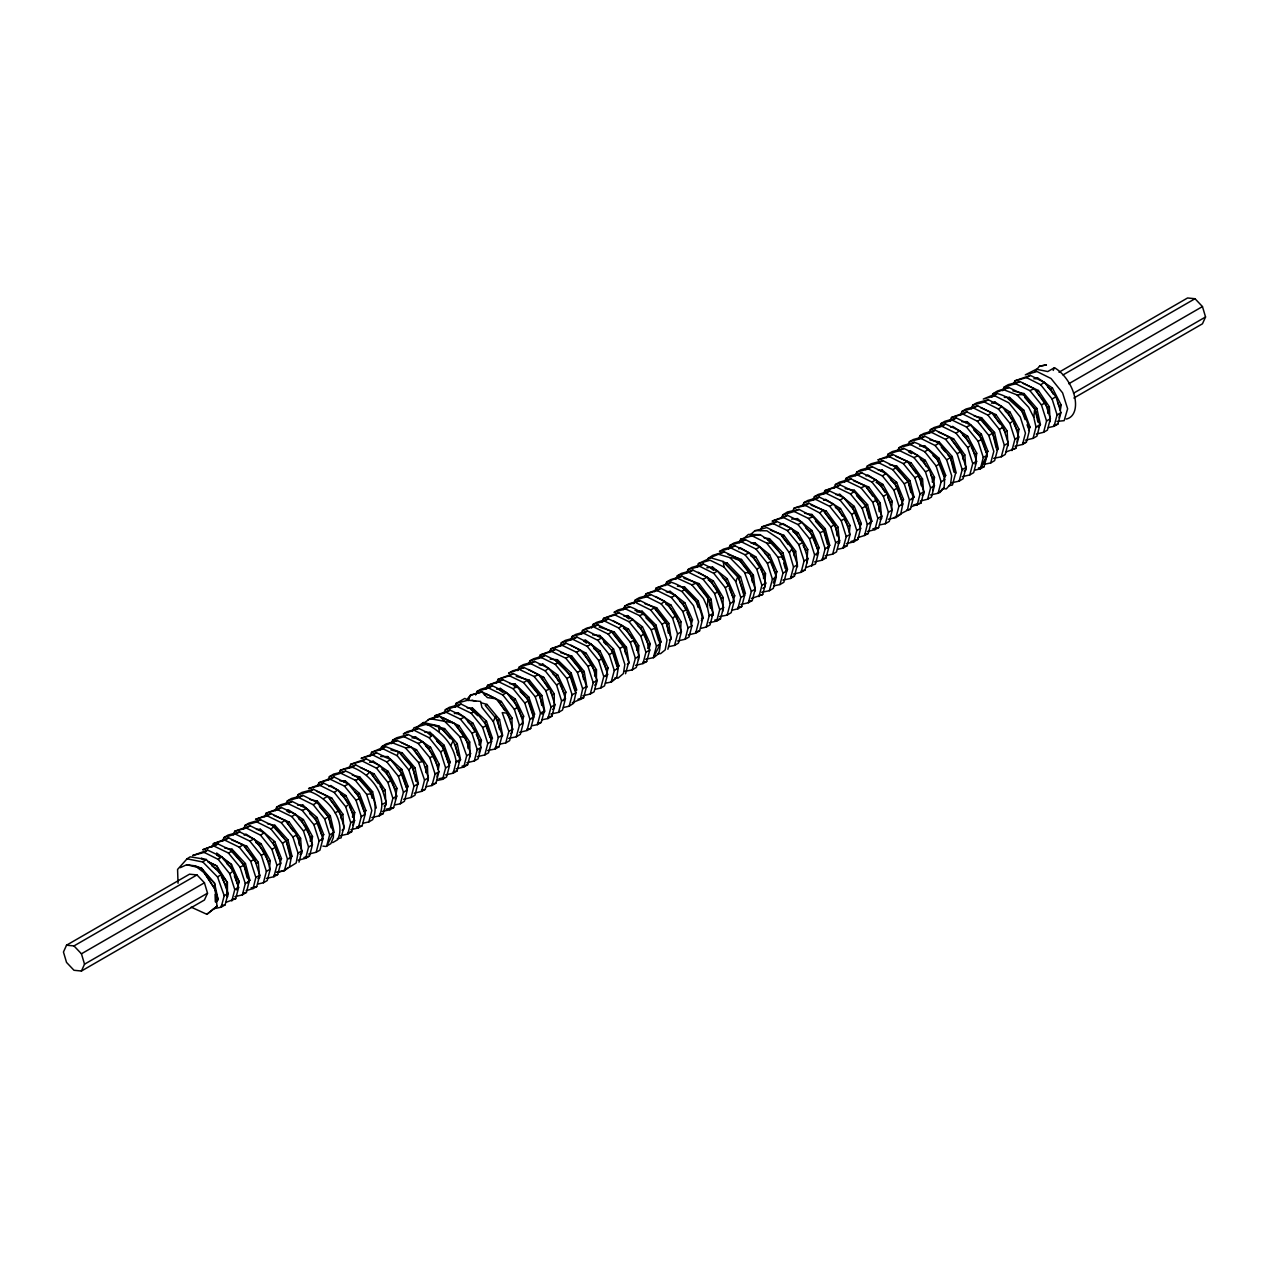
<?xml version="1.0" encoding="UTF-8"?>
<svg xmlns="http://www.w3.org/2000/svg" width="1269" height="1269" viewBox="0 0 1269 1269"><rect width="100%" height="100%" fill="white"/><g stroke="black" fill="none" stroke-linecap="round" stroke-linejoin="round"><path stroke-width="1.5" d="M594.685 676.187L594.733 670.825L584.359 654.233L586.119 653.218L596.478 669.81L596.398 684.118L594.638 685.133M636.911 650.315L636.99 646.762L633.913 641.781M638.466 659.928L638.735 645.747L628.52 629.107L613.324 620.842M680.707 630.471L680.993 621.683L670.92 604.996L655.74 596.525M722.616 611.531L723.251 597.62L713.321 580.885L698.156 572.208M700.662 628.409L706.262 627.045L709.181 615.735L707.436 607.328L707.943 597.445L696.411 583.185L682.072 576.205L670.635 579.647L666.606 582.027L665.226 585.58M763.51 578.505L763.748 574.571L760.813 569.543M738.812 548.906L740.573 547.891L755.721 556.774L765.508 573.556L764.684 587.325L762.923 588.34M806.751 563.119L807.75 549.493L798.106 532.663L782.989 523.589L779.547 524.969M849.326 533.139L849.992 525.429L840.506 508.552L825.405 499.288L823.644 500.303M891.457 508.98L892.234 501.366L882.891 484.441L867.822 474.987L866.061 476.002M269.44 868.202L270.265 860.62L261.002 843.679L245.932 834.114L244.171 835.129M1025.526 440.153L1033.077 438.36L1035.996 427.05L1033.791 417.342L1034.743 408.713L1023.242 394.516L1008.792 387.505L997.418 390.995L993.056 393.739L991.771 397.165M455.73 706.579L456.094 703.438L464.835 698.394L467.785 700.234L480.65 701.424L481.871 707.309L493.324 721.585L498.32 737.463L495.227 748.98L487.613 750.55M932.287 482.077L932.715 478.302L930.891 474.923M932.937 490.484L934.476 477.287L925.291 460.346L910.238 450.685L908.477 451.701L911.491 453.636M310.286 841.315L310.746 837.556L301.625 820.599L298.627 818.648M311.571 844.044L312.507 836.541L303.386 819.584L288.349 809.828L286.604 810.843L289.602 812.794M455.65 706.944L456.094 703.438L467.785 700.234M939.615 492.753L943.914 487.915C947.594 468.309 932.794 448.322 914.362 442.358L902.687 445.641L898.944 447.751L897.437 451.399M975.242 464.406L976.718 453.223L967.676 436.25L952.654 426.384L950.893 427.399M352.465 817.188L352.988 813.492L349.403 806.687M352.925 825.437L354.733 812.477L345.771 795.489L330.781 785.527L329.02 786.542M1017.04 442.04L1018.944 429.16L1010.061 412.155L995.07 402.099L991.47 403.145M395.262 799.391L396.975 788.398L388.171 771.393L373.197 761.241L369.58 762.257M611.357 681.976L616.734 677.392L618.162 668.287L613.101 652.314L601.474 637.926L587.452 631.026L575.793 634.389L572.049 636.499L570.558 640.131M1059.092 417.818L1059.694 414.186M1060.281 410.537L1061.185 405.081L1052.445 388.044L1037.503 377.813L1033.87 378.796M437.028 776.993L437.646 773.376M438.265 769.76L439.201 764.335L430.556 747.298L415.613 736.972L411.965 737.908M243.696 828.879L245.155 825.262L248.93 823.121L260.51 819.695L274.548 826.531L286.223 840.887L291.347 856.972L289.506 866.822L284.383 870.708L276.816 872.311M298.992 862.159L301.879 850.88L296.772 834.796L285.097 820.44L271.058 813.603L255.608 819.266L267.188 815.84L281.226 822.677L292.901 837.032L298.025 853.117L296.185 862.968L289.649 867.076M479 744.84L479.666 741.27L476.272 734.45M479.079 752.755L479.745 749.186M480.412 745.617L481.427 740.255L472.925 723.203L458.03 712.686L454.365 713.559M888.316 519.259L895.962 517.562L900.736 514.167L902.798 503.936L897.58 487.661L886.095 473.559L872.231 466.706L860.636 469.863L856.749 472.116L855.258 475.764M900.181 514.072L907.414 510.312L909.476 500.081L904.258 483.806L892.773 469.704L878.909 462.852L867.314 466.009L865.807 469.657M211.812 865.775L217.776 869.852L227.405 882.558L227.468 897.056L226.532 886.809L227.405 882.558L216.793 865.934L208.29 861.619M522.209 723.235L523.653 716.192L515.309 699.108L500.462 688.417L496.75 689.226M563.928 700.805L565.863 692.113L557.694 675.013L542.878 664.147L539.151 664.877M528.412 664.464L529.903 660.832L533.599 658.77L545.099 655.343L559.137 662.132L570.733 676.282L575.983 692.636L573.604 703.312L569.178 706.198L563.484 707.515M572.271 702.693L580.282 699.441L582.661 688.766L577.411 672.427L565.815 658.278L551.777 651.489L540.277 654.915L538.833 658.5M606.027 676.615L608.073 668.033L600.063 650.934L585.31 639.877L583.55 640.893L586.5 643.097M846.312 543.64L853.831 541.863L857.955 539.325L860.636 528.285L855.449 512.057L843.758 497.765L829.672 490.992L818.204 494.466L814.381 496.655L812.937 500.24M857.654 537.659L864.633 535.47L867.314 524.43L862.127 508.203L850.436 493.911L836.35 487.137L824.882 490.611L823.454 494.18M234.86 896.66L242.395 894.867L246.44 892.408L249.168 881.321L244.045 865.22L232.56 851.023L218.125 844.012L202.881 849.707L218.125 844.012M246.091 890.679L253.134 888.554L255.846 877.466L250.723 861.365L239.238 847.169L224.803 840.157L213.398 843.647L211.971 847.216M298.247 860.16L305.67 858.304L308.557 847.026L303.45 830.941L291.775 816.586L277.737 809.749L266.141 813.175L264.713 816.76M376.449 752.739L372.785 754.992L361.11 758.323L376.449 752.739L390.503 759.56L402.178 773.9L407.301 790.016L404.414 801.31L400.322 803.769L394.643 804.943M403.669 799.296L411.093 797.455L413.98 786.161L408.856 770.045L397.181 755.705L383.127 748.884L371.563 752.327L370.136 755.896M371.563 752.327L385.3 746.505L398.64 751.629L411.886 766.349L417.85 783.925L414.963 795.219L411.093 797.455M414.202 793.204L421.641 791.364L424.528 780.07L418.564 762.495L405.319 747.774L391.978 742.651L381.62 746.743L380.319 750.169M475.605 694.984L477.065 691.383L480.856 689.226L492.388 685.783L506.442 692.588L518.133 706.928L523.272 723.06L520.369 734.354L516.277 736.829L508.679 738.384M519.624 732.34L527.047 730.5L529.95 719.206L524.811 703.074L513.12 688.734L499.066 681.929L487.534 685.371L486.09 688.956M226.072 902.291L235.701 898.722L238.62 887.396L233.337 870.994L221.694 856.845L207.688 850.119L192.587 855.56L204.214 852.403L207.688 850.119M242.395 894.867L245.298 883.541L240.015 867.139L228.372 852.974L214.366 846.264M340.155 835.763L347.769 834.034L351.672 831.766L354.59 820.456L349.324 804.07L337.697 789.921L323.674 783.163L308.573 788.588L320.216 785.448L323.674 783.163M350.847 829.704L358.366 827.911L361.268 816.586L356.002 800.216L344.375 786.05L330.352 779.309L318.868 782.735L317.424 786.32M456.142 768.824L463.756 767.079L467.642 764.81L470.561 753.5L465.295 737.13L453.683 722.981L439.661 716.208L430.096 718.682L422.514 723.98M466.833 762.764L474.32 760.956L477.239 749.646L471.973 733.276L460.361 719.126L446.339 712.353L434.839 715.779L433.395 719.364M580.282 699.441L583.613 697.855L586.532 686.545L581.281 670.206L569.67 656.041L555.648 649.268L540.277 654.915M582.82 695.809L590.291 694L593.21 682.69L587.959 666.352L576.348 652.187L562.326 645.398L550.809 648.824L549.366 652.409M591.56 628.044L593.02 624.443L596.811 622.286L608.343 618.828L622.397 625.617L634.088 639.941L639.243 656.105L636.34 667.415L632.232 669.889L624.602 671.412M635.563 665.384L643.018 663.56L645.921 652.25L640.766 636.086L629.075 621.762L615.021 614.973L603.489 618.415L602.061 622M647.666 648.348L648.538 644.969L640.686 627.854L637.736 625.617M648.982 649.03L650.299 643.954L642.447 626.838L627.727 615.608L623.936 616.211M644.398 597.493L645.889 593.86L660.832 588.356L675.346 595.383L686.815 609.532L691.954 625.68L689.051 636.99L685.149 639.243L677.567 641.004M688.258 634.944L695.729 633.136L698.632 621.826L693.493 605.678L682.024 591.528L667.51 584.501L656.152 588.039L654.741 591.608M695.729 633.136L699.584 630.899L702.503 619.589C700.345 602.426 687.735 587.071 671.063 582.249L656.152 588.039M740.906 604.504L748.409 602.727L752.295 600.475L755.214 589.149L750.042 572.953L738.352 558.646L724.282 551.872L712.781 555.33L707.991 558.55L724.282 551.872M758.973 596.62L761.892 585.295L756.721 569.099L745.03 554.791L730.96 548.018L719.46 551.476L723.409 549.16L734.941 545.797L749.281 552.887L760.718 567.132L765.746 583.074L762.669 594.574L751.518 598.429M782.878 580.123L790.524 578.442L794.457 576.142L797.376 564.816L792.142 548.494L780.609 534.392L766.762 527.571L755.198 530.743M793.553 574.048L801.136 572.287L804.054 560.946L798.82 544.639L787.288 530.537L773.44 523.716L761.876 526.889L760.369 530.537M801.136 572.287L805.022 570.035L807.925 558.725L802.785 542.593L791.317 528.427L776.818 521.416L761.876 526.889M811.7 566.18L814.603 554.87L809.463 538.738L797.995 524.573L783.496 517.562L772.123 521.083L787.51 515.341L801.834 522.32L813.366 536.581L818.473 552.634L815.459 564.039L806.101 567.544M864.633 535.47L868.25 533.519L871.184 522.209L865.981 505.966L854.291 491.69L840.221 484.917L824.882 490.611M867.473 531.473L874.928 529.665L877.862 518.339L872.66 502.112L860.969 487.819L846.899 481.062L835.414 484.52L833.987 488.105M907.414 510.312L910.428 509.186L913.347 497.86L908.128 481.57L896.644 467.484L882.78 460.615L871.184 463.772L867.314 466.009M917.106 505.316L920.025 494.006L914.806 477.715L903.322 463.629L889.458 456.761L877.862 459.917L892.805 454.461L907.272 461.472L918.756 475.653L923.895 491.769L920.977 503.079L911.443 506.664M920.231 501.049L927.655 499.225L930.574 487.915L925.434 471.798L913.95 457.617L899.483 450.606L888.11 454.112L886.682 457.681M928.908 433.3L930.336 429.699L934.158 427.51L945.611 424.036L959.713 430.81L971.404 445.086L976.607 461.329L973.672 472.671L969.802 474.907L962.267 476.684M974.751 470.164L980.35 468.816L983.285 457.474L978.082 441.215L966.391 426.955L952.289 420.182L940.837 423.656L939.409 427.241M1006.206 451.875L1015.85 448.306L1018.769 436.996L1013.566 420.737L1002.113 406.651L988.265 399.767L976.622 402.892L972.736 405.144L971.229 408.792M1022.528 444.451L1025.447 433.126L1020.244 416.882L1008.792 402.796L994.944 395.912L983.301 399.037L996.72 393.469C1014.201 397.34 1026.986 413.488 1029.318 430.905L1026.399 442.215L1022.528 444.451L1014.994 446.244M1034.743 408.713L1039.866 424.814L1036.947 436.124L1033.077 438.36M1036.218 434.109L1043.626 432.269L1046.544 420.959L1041.421 404.859L1029.92 390.662L1015.47 383.65L1004.096 387.14L1002.669 390.725M305.67 858.304L309.493 856.131L312.428 844.789L307.193 828.483L295.503 814.254L281.385 807.496L266.141 813.175M308.684 854.069L316.171 852.276L319.106 840.935L313.871 824.628L302.181 810.383L288.063 803.642L276.658 807.116L275.23 810.701M347.769 834.034L350.736 822.677L345.707 806.751L334.223 792.475L320.216 785.448M418.691 728.406L403.288 733.958L407.238 731.658L418.691 728.406L432.539 735.1L444.182 749.249L449.48 765.667L446.529 777.025L442.58 779.34L436.837 780.562M445.593 774.899L453.207 773.17L456.158 761.812C453.604 743.031 439.582 729.913 423.418 722.537L415.835 727.835M453.207 773.17L457.078 770.933L460.012 759.576L453.223 740.636L438.868 725.995L423.418 722.537M463.756 767.079L466.691 755.721L459.901 736.781L439.661 716.208L428.161 719.634M517.8 670.619L519.275 667.002L523.225 664.686L534.709 661.45L548.557 668.192L560.168 682.325L565.451 698.711L562.5 710.053L558.566 712.369L550.905 714.019M569.178 706.198L572.129 694.857L566.846 678.471L555.235 664.337L541.387 657.596L529.903 660.832M633.77 603.663L635.246 600.047L639.211 597.715L650.727 594.511L664.591 601.284L676.155 615.417L681.405 631.756L678.471 643.097L674.537 645.413L668.811 646.651M685.149 639.243L688.084 627.901L682.833 611.547L671.269 597.429L657.405 590.656L645.889 593.86M686.513 573.191L688.004 569.575L691.748 567.449L703.391 564.071L717.429 570.955L729.056 585.342L734.132 601.332L731.198 612.657L727.137 615.1L719.507 616.639M732.245 610.151L737.876 608.803L740.81 597.477L735.734 581.488L724.107 567.1L710.069 560.216L698.426 563.595L696.982 567.18M737.876 608.803L741.731 606.582L744.665 595.24L737.971 576.443L723.219 561.485L710.799 557.821L698.426 563.595M748.409 602.727L751.343 591.386L744.649 572.589L729.897 557.63L717.477 553.966M837.556 549.318L843.171 548.081L847.153 545.718L850.087 534.376L845.011 518.355L833.368 503.983L819.33 497.115L807.703 500.509L803.943 502.635L802.468 506.252M853.831 541.863L856.765 530.521L851.705 514.5L840.046 500.129L826.008 493.26L814.381 496.655M918.439 439.312L919.898 435.695L923.658 433.554L935.269 430.159L949.307 437.012L960.966 451.383L966.058 467.42L963.123 478.762L959.126 481.141L951.607 482.775M969.802 474.907L972.736 463.566L967.644 447.529L955.985 433.157L941.947 426.305L930.336 429.699M213.509 908.794L221.171 907.192L225.121 904.86L228.087 893.487L221.234 874.452L206.149 859.446L190.191 856.829L187.035 858.827L177.581 869.439L178.041 883.272M231.799 901.006L234.765 889.632L229.721 873.691L218.22 859.399L204.214 852.403M253.134 888.554L256.735 886.619L259.717 875.229L254.593 859.129L243.093 844.932L228.658 837.921L213.398 843.647M257.734 884.049L263.413 882.764L266.395 871.375L261.271 855.274L249.771 841.077L235.336 834.066L223.947 837.556L222.519 841.125M358.366 827.911L362.157 825.754L365.139 814.365L360.031 798.28L348.515 784.068L334.112 777.056L318.868 782.735M363.172 823.184L368.835 821.9L371.817 810.51L366.709 794.426L355.193 780.213L340.79 773.202L329.385 776.676L327.957 780.261M371.817 817.522L379.368 815.808C388.457 795.711 370.675 774.074 352.354 767.285L340.33 770.22L338.982 773.44M844.599 481.95L846.058 478.35L850.071 475.97L861.683 472.782L875.705 479.777L887.221 494.069L892.266 510.027L889.283 521.416L885.318 523.748L879.576 524.938M895.962 517.562L898.944 506.172L893.899 490.199L882.383 475.923L868.361 468.927L856.749 472.116M960.57 414.995L962.029 411.378L966.058 408.999L977.669 405.842L991.676 412.837L1003.192 427.13L1008.236 443.071L1005.254 454.461L1001.304 456.777L993.643 458.379M1011.932 450.59L1014.914 439.217L1009.87 423.259L998.354 408.983L984.347 401.987L972.736 405.144M434.839 715.779L450.098 710.117L464.486 717.112L476.002 731.341L481.11 747.409L478.112 758.799L474.32 760.956M477.255 756.657L484.79 754.944L487.788 743.555L482.68 727.47L471.164 713.257L456.777 706.262L445.356 709.72L443.928 713.289M550.809 648.824L566.085 643.161L580.456 650.156L591.973 664.385L597.08 680.454L594.082 691.859L590.291 694M595.098 689.289L600.76 688.004L603.758 676.599L598.651 660.53L587.135 646.302L572.763 639.306L561.342 642.748L559.899 646.333M667.859 649.268L670.873 637.847L665.892 622.032L654.534 607.788L640.052 600.57L628.567 603.901L624.697 606.138L623.238 609.739M674.537 645.413L677.551 633.992L672.57 618.162L661.212 603.933L646.73 596.716L635.246 600.047M707.943 597.445L713.035 613.498L710.037 624.903L706.262 627.045M709.197 622.762L716.715 621.049L719.713 609.643L714.621 593.591L703.089 579.33L688.75 572.351L677.313 575.793L675.869 579.378M728.628 548.906L730.087 545.305L733.99 543.021L745.474 539.706L759.972 546.939L771.33 561.184L776.295 576.983L773.297 588.388L769.347 590.719L761.686 592.29M774.249 585.786L779.975 584.533L782.973 573.128L778.008 557.329L766.65 543.084L752.152 535.851L740.668 539.166L739.208 542.783M743.364 538.913L748.393 534.439L760.21 534.661L773.091 543.227L782.687 556.663L786.843 570.891L783.845 582.297L779.975 584.533M790.524 578.442L793.522 567.037L789.366 552.808L779.769 539.373L766.888 530.807L755.071 530.585L750.042 535.042M814.619 561.897L822.138 560.184L825.151 548.779L820.044 532.726L808.512 518.466L794.188 511.486L782.735 514.928L781.307 518.513M822.138 560.184L826.008 557.963L829.006 546.542L824.12 530.886L813.032 516.8L799.042 509.408L787.478 511.93L782.735 514.928M825.151 555.806L832.686 554.109L835.684 542.688L830.798 527.032L819.711 512.946L805.72 505.554L794.156 508.076L792.522 511.344M888.11 454.112L892.266 451.605L903.94 448.449L918.09 455.603L929.431 469.816L934.428 485.678L931.43 497.099L927.655 499.225M930.589 494.942L938.108 493.244L941.106 481.823L936.11 465.961L924.768 451.748L910.619 444.594L898.944 447.751M1004.096 387.14L1008.221 384.666L1019.895 381.509L1034.029 388.631L1045.402 402.86L1050.399 418.722L1047.385 430.143L1043.626 432.269M1048.432 427.558L1054.063 426.289L1057.077 414.868L1052.08 399.005L1040.707 384.777L1026.573 377.639L1014.899 380.811L1013.392 384.459M223.947 837.556L228.055 835.081L239.73 831.909L253.863 839.031L265.253 853.276L270.249 869.138L267.236 880.559L263.413 882.764M266.395 878.402L273.914 876.705L276.928 865.284L271.931 849.405L260.542 835.176L246.408 828.054L234.733 831.227L233.242 834.875M379.368 815.808L383.206 813.619L386.22 802.182L381.223 786.304L369.802 772.06L355.685 764.953L340.33 770.22M382.366 811.446L389.884 809.765L392.898 798.328L387.902 782.45L376.481 768.205L362.363 761.099L350.688 764.303L349.197 767.935M426.21 786.685L431.936 785.527L435.901 783.195L438.931 771.758L433.935 755.896L422.561 741.651L408.11 734.481L396.61 737.812L392.629 740.176L391.201 743.745M442.58 779.34L445.609 767.904L440.613 752.041L429.239 737.797L414.789 730.627M542.18 719.729L547.922 718.555L551.888 716.224L554.902 704.803L549.921 688.956L538.548 674.727L524.081 667.526L512.597 670.857L508.599 673.22L524.081 667.526M558.566 712.369L561.58 700.948L556.599 685.101L545.226 670.873L530.759 663.671L519.275 667.002M221.171 907.192L224.216 895.724L217.57 877.006L202.866 862.016L187.035 858.827M276.658 807.116L280.639 804.784L292.14 801.437L306.559 808.591L317.964 822.82L322.96 838.714L319.931 850.167L316.171 852.276M287.317 800.929L298.818 797.582L313.237 804.736L324.642 818.965L329.639 834.859L326.609 846.312L333.509 832.623L328.481 816.697L316.996 802.42L302.99 795.393L291.347 798.534L287.317 800.929L285.858 804.53M794.156 508.076L808.956 503.222L823.026 510.233L834.542 524.573L839.555 540.467L836.493 551.936L832.686 554.109M843.171 548.081L846.233 536.613L841.22 520.718L829.704 506.379L815.634 499.367L803.943 502.635M1001.304 456.777L1004.366 445.308L999.353 429.398L987.932 415.153L973.545 408.031L962.029 411.378M273.914 876.705L277.705 874.563L280.798 863.063L275.77 847.137L264.19 832.765L250.152 825.802L234.733 831.227M284.383 870.708L287.476 859.192L282.448 843.282L270.868 828.911L256.83 821.947L245.155 825.262M769.347 590.719L772.424 579.219L767.396 563.277L755.959 549.033L741.619 541.942L730.087 545.305M874.928 529.665L878.64 527.603L881.717 516.118L876.689 500.192L865.268 485.948L850.912 478.841L839.38 482.204L835.414 484.52M885.318 523.748L888.395 512.264L883.367 496.338L871.946 482.093L857.59 474.987L846.058 478.35M959.126 481.141L962.203 469.657L957.175 453.747L945.643 439.407L931.589 432.412L919.898 435.695M1054.063 426.289L1057.854 424.147L1060.947 412.647L1055.919 396.721L1044.355 382.366L1030.317 375.402L1014.899 380.811M389.884 809.765L393.644 807.623L396.769 796.107L391.724 780.165L380.145 765.794L366.106 758.846L350.688 764.303M400.322 803.769L403.447 792.253L398.403 776.311L386.823 761.939L372.785 754.992M445.356 709.72L449.416 707.293L461.107 704.089L475.193 711.163L486.646 725.44L491.642 741.318L488.549 752.834L484.79 754.944M495.227 748.98L499.082 746.759L502.191 735.243L495.529 716.493L493.324 721.585M505.76 742.904L508.869 731.372L502.207 712.639L507.695 713.194L512.739 729.152L509.599 740.684L505.76 742.904L500.049 744.078M516.277 736.829L519.418 725.297L514.373 709.339L502.762 694.968L488.724 688.036L477.065 691.383M527.047 730.5L530.696 728.501L533.821 716.969L528.554 700.599L516.88 686.402L502.73 679.661L487.534 685.371M531.648 725.805L537.374 724.647L540.499 713.115L535.232 696.744L523.558 682.548L509.408 675.806L498.051 679.312L496.623 682.881M537.374 724.647L541.244 722.41L544.353 710.894L539.087 694.508L527.412 680.327L513.279 673.585L498.051 679.312M547.922 718.555L551.032 707.039L545.765 690.653L534.09 676.472L519.957 669.731M561.342 642.748L565.371 640.369L577.062 637.133L591.132 644.192L602.616 658.484L607.613 674.362L604.504 685.894L600.76 688.004M605.472 683.214L611.182 682.04L614.291 670.508L609.294 654.63L597.826 640.337L583.74 633.279L572.049 636.499M643.018 663.56L646.682 661.546L649.791 650.029L644.493 633.612L632.834 619.446L618.669 612.705L603.489 618.415M645.699 659.245L653.361 657.675L656.47 646.159L651.171 629.757L639.513 615.592L625.347 608.85L614.022 612.356L618.019 609.992L629.503 606.661C647.491 612.53 665.591 634.072 658.5 653.773L653.9 657.516M716.715 621.049L720.459 618.955L723.584 607.423L718.571 591.528L707.087 577.205L693.017 570.178L681.326 573.429L677.313 575.793M727.137 615.1L730.262 603.552L725.249 587.674L713.765 573.35L699.695 566.323L688.004 569.575M421.641 791.364L425.258 789.381L428.399 777.849L423.132 761.495L411.457 747.282L397.324 740.541L385.95 744.031L381.62 746.743M431.936 785.527L435.077 773.979L429.81 757.641L418.136 743.428L404.018 736.686L392.629 740.176M625.554 673.744L628.694 662.196L623.65 646.222L612.023 631.851L597.985 624.935L586.341 628.298L582.471 630.534L581.028 634.135M632.232 669.889L635.372 658.341L630.328 642.368L618.701 627.996L604.663 621.08L593.02 624.443M691.113 624.871L692.509 619.875L684.816 602.759L670.159 591.354L666.336 591.893M236.795 890.013L239.191 881.685L231.466 864.459L216.698 853.038L216.904 854.83L219.743 857.336M983.285 457.474L987.139 455.254L980.35 468.816L983.998 466.802L987.139 455.254L982.127 439.328L970.706 425.099L956.334 417.977L944.818 421.324L940.837 423.656M985.045 464.121L990.677 462.947L993.817 451.399L988.805 435.473L977.384 421.245L963.012 414.122L951.496 417.469L950.037 421.07M732.768 602.363L734.703 595.796L727.185 578.68L712.575 567.1L706.817 567.798M773.344 583.026L776.914 571.7L769.553 554.601L755.007 542.846L751.137 543.243M816.617 555.061L819.108 547.621L811.922 530.521L797.424 518.593L791.586 519.1M860.001 527.19L861.318 523.542L854.291 506.442L839.856 494.355L835.938 494.609M397.181 755.705L398.64 751.629M901.466 504.84L903.512 499.447L896.66 482.363L882.272 470.101L878.338 470.307M280.116 862.254L281.512 858.685L274.738 841.617L260.399 829.276L256.449 829.434M944.279 478.889L945.691 475.352L939.012 458.283L924.704 445.863L919.502 446.038M468.198 700.647L470.387 695.238L482.046 691.891L496.084 698.822L507.695 713.194M907.89 445.387L909.365 441.771L913.22 439.55L924.911 436.266L938.965 443.262L950.497 457.601L955.525 473.511L952.448 484.996L948.689 485.805M412.425 731.436L413.916 727.803L425.369 724.551L438.868 725.995L439.217 731.245M454.603 707.071L456.094 703.438M296.518 798.328L298.025 794.68L301.895 792.443L313.538 789.302L327.545 796.329L339.029 810.605L344.058 826.531L341.091 837.889L337.284 838.761M321.533 839.856L323.706 834.59L317.107 817.537L302.831 805.038L297.612 805.165M986.41 454.73L987.885 451.256L981.381 434.204L967.137 421.641L961.902 421.72M364.377 813.952L365.884 810.51L359.46 793.458L345.247 780.8L339.997 780.847M735.734 581.488L737.971 576.443M1053.207 370.437L1054.444 367.693A29.822 17.211 60 0 1 1074.621 396.626A29.822 17.211 60 0 1 1066.166 419.056M1028.54 430.588L1030.063 427.161L1023.734 410.141L1009.553 397.403L1004.302 397.403M66.543 945.199L63.45 952.02L66.543 962.425L73.983 970.277L81.438 971.023L204.436 900.007L207.529 893.186L204.436 882.796L196.981 874.928L189.525 874.182L66.543 945.199L73.983 945.928L196.981 874.928M81.438 971.023L84.531 964.186L207.529 893.186M1058.996 372.214L1187.562 297.977L1195.017 298.723L1202.457 306.575L1205.55 316.98L1202.457 323.801L1073.891 398.022M406.508 789.794L408.063 786.415L401.813 769.395L387.68 756.578L380.637 756.514M448.639 765.635L450.241 762.304L444.166 745.315L430.096 732.356L424.798 732.213M450.86 745.395L453.223 740.636M653.361 657.675L660.324 643.938L656.47 646.159M490.754 741.461L492.42 738.209L486.519 721.252L472.528 708.134L467.198 707.912M980.35 468.816L987.187 455.825M532.012 718.888L534.598 714.114L528.872 697.173L514.96 683.912L509.599 683.594M617.115 668.953L618.939 665.908L613.562 649.046L599.809 635.483L592.607 634.833M659.214 644.795L661.101 641.797L655.899 624.982L642.225 611.277L634.992 610.5M789.366 552.808L792.142 548.494M216.301 902.322L218.109 899.594L214.556 883.208L201.66 868.282L195.172 865.87L186.67 864.712L180.325 867.663M701.329 620.604L703.264 617.686L698.236 600.919L684.657 587.087L677.392 586.183M994.944 395.912L996.72 393.469M827.642 548.065L829.736 545.337L825.247 528.729L811.938 514.484L804.594 513.247M247.725 882.938L249.882 880.258L245.44 863.554L232.053 849.231L230.942 850.658L243.981 865.125L247.185 877.91M466.802 699.79L470.387 695.238L482.046 691.891L487.328 697.569L496.084 698.822M869.741 523.875L871.882 521.226L867.568 504.665L854.354 490.294L845.138 488.597M408.856 770.045L411.886 766.349M466.77 700.202L471.513 694.54M911.84 499.685L914.029 497.099L909.905 480.602L896.786 466.12L889.379 464.628M1034.965 371.484L1039.533 366.218L1046.37 364.901L1039.533 366.218M289.792 858.875L292.013 856.321L287.968 839.856L274.897 825.31L267.489 823.771M383.127 748.884L385.3 746.505M243.981 865.125L245.44 863.554M1038.105 427.098L1040.453 424.718L1036.868 408.412L1024.051 393.564L1012.868 390.836M366.741 774.978L369.802 772.06M458.141 762.082L460.552 759.814L457.237 743.618L444.578 728.596L435.235 726.09M938.108 493.244L943.914 487.915M682.024 591.528L685.133 588.673M186.67 864.712L201.66 868.282L215.064 889.283L217.031 906.209L206.879 914.314L191.159 907.145M541.8 714.082L544.813 711.528L541.863 695.507L529.427 680.263L516.261 676.361M611.182 682.04L616.734 677.392M429.239 737.797L432.539 735.1M819.711 512.946L823.026 510.233M545.226 670.873L548.557 668.192M206.879 914.314L217.031 906.209M202.866 862.016L206.149 859.446M440.613 752.041L444.182 749.249M661.212 603.933L664.591 601.284M556.599 685.101L560.168 682.325M672.57 618.162L676.155 615.417M229.721 873.691L233.337 870.994M345.707 806.751L349.324 804.07M218.22 859.399L221.694 856.845M334.223 792.475L337.697 789.921M248.089 881.558L249.882 880.258M805.72 505.554L808.956 503.222M217.57 877.006L221.234 874.452M352.354 767.285L355.685 764.953M893.899 490.199L897.58 487.661M889.458 456.761L892.805 454.461M1009.87 423.259L1013.566 420.737M773.44 523.716L776.818 521.416M657.405 590.656L660.832 588.356M524.811 703.074L528.554 700.599M640.766 636.086L644.493 633.612M260.542 835.176L264.19 832.765M303.45 830.941L307.193 828.483M924.768 451.748L928.416 449.353M1040.707 384.777L1044.355 382.366M830.798 527.032L834.542 524.573M376.481 768.205L380.145 765.794M597.826 640.337L601.474 637.926M713.765 573.35L717.429 570.955M829.704 506.379L833.368 503.983M945.643 439.407L949.307 437.012M967.644 447.529L971.404 445.086M851.705 514.5L855.449 512.057M270.868 828.911L274.548 826.531M386.823 761.939L390.503 759.56M630.328 642.368L634.088 639.941M502.762 694.968L506.442 692.588M618.701 627.996L622.397 625.617M514.373 709.339L518.133 706.928M667.51 584.501L671.063 582.249M398.403 776.311L402.178 773.9M840.046 500.129L843.758 497.765M882.383 475.923L886.095 473.559M282.448 843.282L286.223 840.887M955.985 433.157L959.713 430.81M287.873 867.853L282.971 870.931L276.531 872.342M291.775 816.586L295.503 814.254M957.175 453.747L960.966 451.383M987.932 415.153L991.676 412.837M998.354 408.983L1002.113 406.651M499.066 681.929L502.73 679.661M615.021 614.973L618.669 612.705M313.237 804.736L316.996 802.42M513.12 688.734L516.88 686.402M841.22 520.718L845.011 518.355M277.737 809.749L281.385 807.496M488.724 688.036L492.388 685.783M604.663 621.08L608.343 618.828M826.008 493.26L829.672 490.992M941.947 426.305L945.611 424.036M629.075 621.762L632.834 619.446M871.946 482.093L875.705 479.777M256.83 821.947L260.51 819.695M725.249 587.674L729.056 585.342M329.385 776.676L333.652 774.074L345.676 771.14C363.997 777.929 381.779 799.565 372.689 819.663L368.835 821.9M815.634 499.367L819.33 497.115M931.589 432.412L935.269 430.159M699.695 566.323L703.391 564.071M609.294 654.63L613.101 652.314M541.387 657.596L545.099 655.343M583.74 633.279L587.452 631.026M362.363 761.099L366.106 758.846M246.408 828.054L250.152 825.802M1026.573 377.639L1030.317 375.402M330.352 779.309L334.112 777.056M446.339 712.353L450.098 710.117M562.326 645.398L566.085 643.161M910.619 444.594L914.362 442.358M387.902 782.45L391.724 780.165M271.931 849.405L275.77 847.137M324.642 818.965L330.289 815.793L317.313 801.12L309.89 799.47M883.367 496.338L887.221 494.069M999.353 429.398L1003.192 427.13M1052.08 399.005L1055.919 396.721M936.11 465.961L939.964 463.693M797.995 524.573L801.834 522.32M332.7 842.616L337.554 839.761C346.818 820.409 327.545 797.455 309.668 791.539L298.025 794.68M990.677 462.947L994.626 460.631L997.688 449.163L992.675 433.252L981.254 419.008L966.867 411.886L951.496 417.469M741.619 541.942L745.474 539.706M224.803 840.157L228.658 837.921M267.188 815.84L271.058 813.603M509.408 675.806L513.279 673.585M551.777 651.489L555.648 649.268M624.697 606.138L640.052 600.57M836.35 487.137L840.221 484.917M878.909 462.852L882.78 460.615M582.471 630.534L597.985 624.935M909.365 441.771L921.04 438.503L924.911 436.266M963.012 414.122L966.867 411.886M309.668 791.539L313.538 789.302M484.33 694.841L486.09 693.826L501.318 701.471L511.946 717.937L512.232 732.483L510.471 733.498M781.228 524.605L782.989 523.589M1054.444 367.693L1047.766 371.563L1036.329 369.247L1025.32 374.847L1036.995 371.547L1051.033 378.511L1062.597 392.867L1067.626 408.792L1064.152 420.658L1057.029 421.387M371.436 762.257L373.197 761.241M993.326 403.114L995.07 402.099M1035.742 378.828L1037.503 377.813M413.853 737.987L415.613 736.972M456.285 713.701L458.03 712.686M500.462 688.417L498.701 689.432L503.158 692.636M541.117 665.146L542.878 664.147M627.727 615.608L625.966 616.623L628.916 618.875M668.398 592.369L670.159 591.354M712.575 567.1L710.814 568.115L713.749 570.431M753.247 543.862L755.007 542.846M795.679 519.608L797.424 518.593M838.095 495.37L839.856 494.355M880.527 471.116L882.272 470.101M258.638 830.291L260.399 829.276M922.944 446.878L924.704 445.863M301.07 806.053L302.831 805.038M343.487 781.815L345.247 780.8M965.376 422.656L967.137 421.641M385.919 757.593L387.68 756.578M1009.553 397.403L1007.808 398.418L1021.973 411.156L1025.146 419.674M430.096 732.356L428.351 733.371L431.159 735.957M472.528 708.134L470.767 709.149L477.763 715.7M514.96 683.912L513.199 684.927L515.975 687.576M557.377 659.706L555.616 660.721L569.464 674.125L575.016 691.018L576.776 690.003L571.209 673.109L557.377 659.706L550.207 659.166M598.048 636.499L599.809 635.483M642.225 611.277L640.48 612.293L636.864 611.912M684.657 587.087L682.896 588.102L696.475 601.934L698.156 607.518M727.089 562.881L725.329 563.896L738.812 577.871L743.666 594.59L745.426 593.575L740.573 576.856L727.089 562.881L723.441 562.373M785.828 570.479L787.573 569.464L782.91 552.792L769.506 538.691L767.745 539.69L781.149 553.807L782.703 559.359M810.177 515.5L811.938 514.484M852.594 491.309L854.354 490.294M274.897 825.31L273.136 826.325L286.207 840.871L290.252 857.336L292.013 856.321M895.026 467.135L896.786 466.12M315.569 802.135L317.313 801.12M937.442 442.944L939.203 441.929L952.226 456.539L956.176 472.972M376.29 808.067L372.61 791.729L359.746 776.945L357.985 777.96L370.849 792.744L372.087 798.201M996.562 449.861L998.306 448.845L994.547 432.475L981.619 417.755L979.874 418.77L992.786 433.49L996.133 448.052M281.226 822.677L285.097 820.44M416.66 784.956L418.421 783.941L414.931 767.682L402.162 752.771L400.401 753.786L413.171 768.697L415.883 781.339M523.558 682.548L527.412 680.327M565.815 658.278L569.67 656.041M850.436 493.911L854.291 491.69M1022.291 394.58L1024.051 393.564M239.238 847.169L243.093 844.932M439.09 728.612L442.833 729.612L444.578 728.596M594.13 627.172L608.152 634.072L612.023 631.851M977.384 421.245L981.254 419.008M500.922 736.686L502.683 735.671L499.558 719.555L487.01 704.438L485.25 705.437L497.797 720.57L499.542 729.532M636.181 602.807L650.664 610.008L654.534 607.788M921.04 438.503L935.094 445.498L938.965 443.262M323.674 798.55L327.545 796.329M529.427 680.263L527.666 681.279L540.102 696.522L541.752 705.421M586.944 687.401L584.168 671.444L571.843 656.105L570.082 657.12L582.423 672.459L583.645 679.549M627.298 664.258L629.059 663.243L626.474 647.38L614.259 631.946L612.499 632.961L624.713 648.396L625.585 653.694M669.413 640.115L671.174 639.1L668.779 623.333L656.676 607.788L654.915 608.803L667.018 624.348L668.351 633.104M711.528 615.973L713.289 614.957L711.084 599.269L699.092 583.629L697.331 584.644L709.323 600.285L710.434 608.121M734.703 558.63L739.748 560.486L741.508 559.486L753.374 575.206L755.404 590.799M797.519 566.64L795.663 551.158L783.925 535.328L782.164 536.343L788.033 544.258M837.857 543.497L839.618 542.482L837.952 527.095L826.341 511.185L824.58 512.2L835.034 526.524M879.972 519.338L881.717 518.323L880.242 503.032L868.757 487.042L866.997 488.057L872.739 496.052M1063.01 374.926L1195.017 298.723M246.868 846.264L245.107 847.28L256.544 863.301L258.289 862.301L246.868 846.264L231.656 839.904M922.071 495.18L923.816 494.164L922.531 478.984L911.158 462.899L909.413 463.915L916.234 473.559M300.023 854.386L301.784 853.371L300.579 838.238L289.269 822.122L287.524 823.137L293.171 831.195M964.17 471.005L965.915 469.99L964.821 454.921L953.574 438.773L951.813 439.788L961.934 454.318M342.122 830.212L343.867 829.196L342.852 814.175L331.685 797.979L329.924 798.994L341.107 815.19L341.361 818.949M384.206 806.037L385.966 805.022L385.142 790.111L374.101 773.852L372.34 774.867L377.861 783.005M1008.014 445.816L1007.094 430.857L995.991 414.63L994.23 415.645L999.782 423.767M428.065 780.847L427.415 766.064L416.502 749.725L414.741 750.74L421.292 760.543M1050.113 421.657L1049.368 406.794L1038.391 390.503L1036.63 391.518L1047.607 407.809L1047.893 413.377M470.149 756.673L469.689 742L458.902 725.598L457.157 726.614L467.928 743.015L468.102 748.52M501.318 701.471L499.558 702.487L504.872 710.719M552.554 709.323L554.315 708.308L554.22 693.873L543.719 677.345L541.958 678.36L548.256 688.274M623.38 628.282L626.759 630.122L628.52 629.107M665.797 604.123L669.16 606.011L670.92 604.996M708.197 579.965L711.56 581.9L713.321 580.885M750.598 555.806L753.96 557.789L755.721 556.774M792.998 531.663L796.361 533.678L798.106 532.663M835.399 507.505L838.746 509.567L840.506 508.552M876.118 482.299L881.146 485.456L882.891 484.441M255.894 842.568L259.241 844.694L261.002 843.679M301.625 820.599L303.386 819.584M920.517 459.426L923.531 461.361L925.291 460.346M341.012 794.505L344.026 796.504L345.771 795.489M962.917 435.283L965.915 437.266L967.676 436.25M1005.318 411.156L1008.316 413.155L1010.061 412.155M381.921 769.363L386.41 772.409L388.171 771.393M1047.702 387.013L1050.7 389.06L1052.445 388.044M425.797 746.235L428.795 748.313L430.556 747.298M468.198 722.109L471.18 724.218L472.925 723.203M510.582 697.982L513.548 700.123L515.309 699.108M552.967 673.855L555.933 676.028L557.694 675.013M593.876 648.633L598.318 651.949L600.063 650.934M640.686 627.854L642.447 626.838M680.121 601.49L683.055 603.774L684.816 602.759M722.505 577.379L725.424 579.695L727.185 578.68M764.89 553.252L767.808 555.616L769.553 554.601M805.815 527.952L810.161 531.537L811.922 530.521M849.643 505.03L852.53 507.457L854.291 506.442M274.738 841.617L272.978 842.616L274.342 846.042M896.66 482.363L894.899 483.378L890.584 479.698M309.636 813.556L315.346 818.553L317.107 817.537M932.969 455.571L937.252 459.299L939.012 458.283M73.983 945.928L81.438 953.796L204.436 882.796M973.926 430.191L979.62 435.219L981.381 434.204M1068.752 383.777L1202.457 306.575M354.86 791.951L357.699 794.473L359.46 793.458M1021.973 411.156L1023.734 410.141M397.229 767.84L400.052 770.41L401.813 769.395M436.79 741.144L442.405 746.331L444.166 745.315M486.519 721.252L484.758 722.267L490.072 737.527M520.147 691.557L527.111 698.188L528.872 697.173M569.464 674.125L571.209 673.109M613.562 649.046L611.801 650.061L617.178 666.923L618.939 665.908M645.937 617.781L654.138 625.998L655.899 624.982M696.475 601.934L698.236 600.919M738.812 577.871L740.573 576.856M781.149 553.807L782.91 552.792M827.483 544.512L823.486 529.744L825.247 528.729M535.232 696.744L539.087 694.508M869.17 518.561L865.807 505.681L867.568 504.665M904.258 483.806L909.905 480.602M286.207 840.871L287.968 839.856M292.901 837.032L296.772 834.796M577.411 672.427L581.281 670.206M250.723 861.365L254.593 859.129M614.878 677.932L618.035 678.122L623.412 673.538L624.84 664.433L619.78 648.459L623.65 646.222M862.127 508.203L865.981 505.966M952.226 456.539L946.642 459.838L951.655 475.732L950.592 484.06L946.293 488.898L942.344 488.628M988.805 435.473L992.675 433.252M335.159 812.842L339.029 810.605M657.453 653.598L660.578 653.662L665.178 649.918L667.002 640.084L662.037 624.253L665.892 622.032M992.786 433.49L994.547 432.475M370.849 792.744L372.61 791.729M413.171 768.697L414.931 767.682M1037.899 422.117L1035.107 409.427L1036.868 408.412M457.237 743.618L455.492 744.633L457.697 755.42M497.797 720.57L499.558 719.555M540.102 696.522L541.863 695.507M582.423 672.459L584.168 671.444M624.713 648.396L626.474 647.38M667.018 624.348L668.779 623.333M709.323 600.285L711.084 599.269M752.374 582.074L751.613 576.221L753.374 575.206M794.378 556.044L793.918 552.174L795.663 551.158M837.952 527.095L836.208 528.11L837.032 535.804M879.227 511.693L878.497 504.047L880.242 503.032M921.262 485.678L920.771 479.999L922.531 478.984M299.278 844.916L298.818 839.253L300.579 838.238M341.107 815.19L342.852 814.175M964.821 454.921L963.06 455.936L963.33 459.695M385.142 790.111L383.381 791.126L380.065 786.257M1007.094 430.857L1005.334 431.872L1002.002 427.003M427.415 766.064L425.654 767.079L425.892 772.615M1047.607 407.809L1049.368 406.794M1073.558 393.184L1205.55 316.98M467.928 743.015L469.689 742M511.946 717.937L510.201 718.952L506.997 714.019M554.22 693.873L552.459 694.889L550.365 691.589M594.733 670.825L596.478 669.81M636.99 646.762L638.735 645.747M680.993 621.683L679.248 622.698L669.16 606.011M723.251 597.62L721.49 598.635L711.56 581.9M763.748 574.571L765.508 573.556M807.75 549.493L805.989 550.508L803.103 545.464M849.992 525.429L848.247 526.445L844.44 519.687M892.234 501.366L890.489 502.381L887.681 497.305M270.265 860.62L268.505 861.635L259.241 844.694M310.746 837.556L312.507 836.541M932.715 478.302L934.476 477.287M352.988 813.492L354.733 812.477M976.718 453.223L974.957 454.239L971.34 447.449M396.975 788.398L395.214 789.413L386.41 772.409M1018.944 429.16L1017.199 430.175L1013.645 423.37M439.201 764.335L437.44 765.35L428.795 748.313M1061.185 405.081L1059.425 406.096L1057.68 402.685M479.666 741.27L481.427 740.255M523.653 716.192L521.892 717.207L513.548 700.123M565.863 692.113L564.102 693.128L560.026 684.578M608.073 668.033L606.328 669.049L598.318 651.949M648.538 644.969L650.299 643.954M692.509 619.875L690.748 620.89L686.91 612.324M734.703 595.796L732.959 596.811L729.199 588.245M776.914 571.7L775.153 572.716L770.743 562.453M819.108 547.621L817.363 548.636L810.161 531.537M861.318 523.542L859.557 524.541L852.53 507.457M903.512 499.447L901.751 500.462L895.581 485.075M281.512 858.685L279.751 859.7L275.69 849.453M945.691 475.352L943.946 476.367L937.252 459.299M323.706 834.59L321.945 835.605L315.346 818.553M987.885 451.256L986.124 452.272L979.62 435.219M365.884 810.51L364.124 811.51L357.699 794.473M1030.063 427.161L1028.318 428.176L1027.049 424.782M408.063 786.415L406.318 787.414L400.052 770.41M450.241 762.304L448.496 763.319L442.405 746.331M490.675 739.224L492.42 738.209M534.598 714.114L532.837 715.129L527.111 698.188M659.341 642.812L661.101 641.797M701.503 618.701L703.264 617.686M827.975 546.352L829.736 545.337M870.122 522.241L871.882 521.226M912.268 498.114L914.029 497.099M224.216 895.724L228.087 893.487M234.765 889.632L238.62 887.396M245.298 883.541L249.168 881.321M255.846 877.466L259.717 875.229M266.395 871.375L270.249 869.138M276.928 865.284L280.798 863.063M287.476 859.192L291.347 856.972M298.025 853.117L301.879 850.88M308.557 847.026L312.428 844.789M319.106 840.935L322.96 838.714M329.639 834.859L333.509 832.623L333.35 837.524L330.876 843.615L326.022 846.471L322.881 846.106M350.736 822.677L354.59 820.456M361.268 816.586L365.139 814.365M382.366 804.419L386.22 802.182M392.898 798.328L396.769 796.107M403.447 792.253L407.301 790.016M413.98 786.161L417.85 783.925M424.528 780.07L428.399 777.849M435.077 773.979L438.931 771.758M445.609 767.904L449.48 765.667M456.158 761.812L460.012 759.576M466.691 755.721L470.561 753.5M477.239 749.646L481.11 747.409M487.788 743.555L491.642 741.318M498.32 737.463L502.191 735.243M508.869 731.372L512.739 729.152M519.418 725.297L523.272 723.06M529.95 719.206L533.821 716.969M540.499 713.115L544.353 710.894M551.032 707.039L554.902 704.803M561.58 700.948L565.451 698.711M572.129 694.857L575.983 692.636M582.661 688.766L586.532 686.545M593.21 682.69L597.08 680.454M603.758 676.599L607.613 674.362M614.291 670.508L618.162 668.287M635.372 658.341L639.243 656.105M645.921 652.25L649.791 650.029M677.551 633.992L681.405 631.756M688.084 627.901L691.954 625.68M709.181 615.735L713.035 613.498M719.713 609.643L723.584 607.423M730.262 603.552L734.132 601.332M740.81 597.477L744.665 595.24M751.343 591.386L755.214 589.149M761.892 585.295L765.746 583.074M772.424 579.219L776.295 576.983M782.973 573.128L786.843 570.891M793.522 567.037L797.376 564.816M804.054 560.946L807.925 558.725M814.603 554.87L818.473 552.634M825.151 548.779L829.006 546.542M835.684 542.688L839.555 540.467M846.233 536.613L850.087 534.376M856.765 530.521L860.636 528.285M867.314 524.43L871.184 522.209M877.862 518.339L881.717 516.118M888.395 512.264L892.266 510.027M898.944 506.172L902.798 503.936M909.476 500.081L913.347 497.86M920.025 494.006L923.895 491.769M930.574 487.915L934.428 485.678M941.106 481.823L944.977 479.603M962.203 469.657L966.058 467.42M972.736 463.566L976.607 461.329M1004.366 445.308L1008.236 443.071M1014.914 439.217L1018.769 436.996M1035.996 427.05L1039.866 424.814M1046.544 420.959L1050.399 418.722M1057.077 414.868L1060.947 412.647M1038.692 425.734L1040.453 424.718M458.807 760.829L460.552 759.814M257.924 878.545L259.685 877.529L258.289 862.301M892.773 469.704L896.644 467.484M868.361 468.927L872.231 466.706M555.235 664.337L559.137 662.132M984.347 401.987L988.265 399.767M530.759 663.671L534.709 661.45M566.846 678.471L570.733 676.282M730.96 548.018L734.941 545.797M846.899 481.062L850.912 478.841M783.496 517.562L787.51 515.341M646.73 596.716L650.727 594.511M809.463 538.738L813.366 536.581M952.289 420.182L956.334 417.977M903.322 463.629L907.272 461.472M288.063 803.642L292.14 801.437M857.59 474.987L861.683 472.782M404.018 736.686L408.11 734.481M973.545 408.031L977.669 405.842M703.089 579.33L707.087 577.205M767.396 563.277L771.33 561.184M625.347 608.85L629.503 606.661M298.818 797.582L302.99 795.393M587.135 646.302L591.132 644.192M787.288 530.537L791.317 528.427M914.806 477.715L918.756 475.653M755.959 549.033L759.972 546.939M714.621 593.591L718.571 591.528M893.503 517.926L900.736 514.167M471.164 713.257L475.193 711.163M598.651 660.53L602.616 658.484M798.82 544.639L802.785 542.593M482.68 727.47L486.646 725.44M688.75 572.351L693.017 570.178M572.763 639.306L577.062 637.133M682.833 611.547L686.815 609.532M671.269 597.429L675.346 595.383M261.271 855.274L265.253 853.276M666.606 582.027L682.072 576.205M1041.421 404.859L1045.402 402.86M456.777 706.262L461.107 704.089M249.771 841.077L253.863 839.031M576.348 652.187L580.456 650.156M1029.92 390.662L1034.029 388.631M925.434 471.798L929.431 469.816M756.721 569.099L760.718 567.132M235.336 834.066L239.73 831.909M460.361 719.126L464.486 717.112M1015.47 383.65L1019.895 381.509M587.959 666.352L591.973 664.385M913.95 457.617L918.09 455.603M471.973 733.276L476.002 731.341M899.483 450.606L903.94 448.449M344.375 786.05L348.515 784.068M872.66 502.112L876.689 500.192M356.002 800.216L360.031 798.28M240.015 867.139L244.045 865.22M228.372 852.974L232.56 851.023M978.082 441.215L982.127 439.328M820.044 532.726L824.12 530.886M745.03 554.791L749.281 552.887M313.871 824.628L317.964 822.82M860.969 487.819L865.268 485.948M794.188 511.486L799.042 509.408M966.391 426.955L970.706 425.099M429.81 757.641L433.935 755.896M340.79 773.202L345.676 771.14M302.181 810.383L306.559 808.591M545.765 690.653L549.921 688.956M418.136 743.428L422.561 741.651M993.056 393.739L1008.792 387.505M651.171 629.757L655.359 628.107M391.978 742.651L397.324 740.541M534.09 676.472L538.548 674.727M639.513 615.592L643.986 613.879M808.512 518.466L813.032 516.8M677.741 578.378L691.811 584.819L696.411 583.185M850.976 541.514L857.955 539.325M242.934 893.471L246.44 892.408M355.193 780.213L360.063 778.833M913.553 504.903L920.977 503.079M801.294 570.939L805.022 570.035M748.567 601.379L752.295 600.475M695.856 631.803L699.584 630.899M578.014 699.219L583.613 697.855M864.522 534.423L868.25 533.519M462.027 766.159L467.642 764.81M347.928 832.67L351.672 831.766M1022.624 443.119L1026.399 442.215M1012.075 449.21L1015.85 448.306M737.971 607.47L741.731 606.582M303.878 857.479L309.493 856.131M231.941 899.61L235.701 898.722M906.653 510.075L910.428 509.186M843.393 546.606L847.153 545.718M790.666 577.03L794.457 576.142M453.271 771.806L457.078 770.933M438.915 778.754L444.626 777.453M356.494 827.039L362.157 825.754M251.056 887.903L256.735 886.619M822.249 558.804L826.008 557.963M379.447 814.46L383.206 813.619M221.298 905.717L225.121 904.86M418.564 762.495L423.132 761.495M548.049 717.048L551.888 716.224M1054.079 424.941L1057.854 424.147M432.079 784.02L435.901 783.195M273.914 875.356L277.705 874.563M872.898 528.792L878.64 527.603M978.367 467.975L983.998 466.802M758.83 595.351L762.669 594.574M495.275 747.536L499.082 746.759M386.062 809.194L393.644 807.623M642.86 662.323L646.682 661.546M714.733 620.113L720.459 618.955M537.422 723.187L541.244 722.41M526.873 729.278L530.696 728.501M421.435 790.159L425.258 789.381M366.709 794.426L371.341 793.68M752.152 535.851L760.21 534.661M778.008 557.329L782.687 556.663M405.319 747.774L411.457 747.282M1003.398 389.615L1016.961 394.865L1023.242 394.516M766.65 543.084L773.091 543.227M459.901 736.781L465.295 737.13M744.649 572.589L750.042 572.953M453.683 722.981L430.096 718.682M729.897 557.63L738.352 558.646M764.017 537.834L769.506 538.691M224.661 848.025L232.053 849.231M929.939 439.931L939.203 441.929M974.195 416.042L981.619 417.755M352.29 775.169L359.746 776.945M390.963 749.947L402.162 752.771M472.005 700.202L475.748 701.249M481.379 702.836L487.01 704.438M560.549 652.583L571.843 656.105M599.174 627.029L614.259 631.946M644.922 603.79L656.676 607.788M683.959 578.267L699.092 583.629M728.041 554.521L741.508 559.486M770.442 530.172L783.925 535.328M811.145 505.157L826.341 511.185M853.545 480.792L868.757 487.042M895.946 456.443L911.158 462.899M274.056 815.539L289.269 822.122M938.362 432.079L953.574 438.773M316.457 791.19L331.685 797.979M208.1 862.016L216.793 865.934L219.537 873.246M980.763 407.73L995.991 414.63M360.555 767.618L374.101 773.852M1023.163 383.381L1038.391 390.503M401.274 742.508L416.502 749.725M443.69 718.159L458.902 725.598M204.88 859.89L201.47 858.161L202.881 859.684M528.507 669.493L543.719 677.345M570.907 645.16L586.119 653.218M740.668 539.166L742.111 540.023M216.904 854.83L220.14 856.972M223.376 859.113L231.466 864.459L231.085 867.361L232.386 870.772M195.172 865.87L204.135 872.691L214.556 883.208L214.889 889.03L218.109 899.594M226.834 863.602L231.085 867.361L239.191 881.685L237.604 884.366L234.353 875.864M603.552 641.924L606.296 644.636M1016.961 394.865L1028.699 407.333L1033.791 417.342M815.491 521.194L823.486 529.744M856.559 495.624L865.807 505.681M896.326 468.578L908.144 481.617L910.888 492.61M941.344 447.322L945.262 451.716M947.864 454.635L950.465 457.554L953.971 472.163M319.455 806.545L328.528 816.808L331.098 827.753M1024.86 397.562L1035.107 409.427M691.811 584.819L703.454 598.556L707.436 607.328M442.833 729.612L450.416 738.621M608.152 634.072L619.78 648.459M935.094 445.498L946.642 459.838M650.664 610.008L662.037 624.253M739.748 560.486L751.613 576.221M791.555 549.001L793.918 552.174M875.039 499.256L878.497 504.047M918.502 476.779L920.771 479.999M296.565 836.033L298.818 839.253M204.135 872.691L214.889 889.03M626.759 630.122L631.883 638.45M753.96 557.789L758.846 566.18M796.361 533.678L800.216 540.404M838.746 509.567L842.553 516.324M881.146 485.456L884.874 492.229M923.531 461.361L926.291 466.437M965.915 437.266L969.532 444.055M344.026 796.504L347.611 803.293M1008.316 413.155L1011.869 419.96M221.282 876.641L226.532 886.809M1050.7 389.06L1053.318 394.183M471.18 724.218L474.574 731.039M555.933 676.028L558.392 681.152M683.055 603.774L685.371 608.914M725.424 579.695L727.692 584.819M767.808 555.616L769.268 559.026M654.138 625.998L658.77 640.94M81.438 953.796L84.531 964.186M783.75 563.055L785.305 568.623M330.289 815.793L334.144 832.194M723.219 561.485L724.107 567.1M215.08 894.534L215.333 901.862"/></g></svg>
